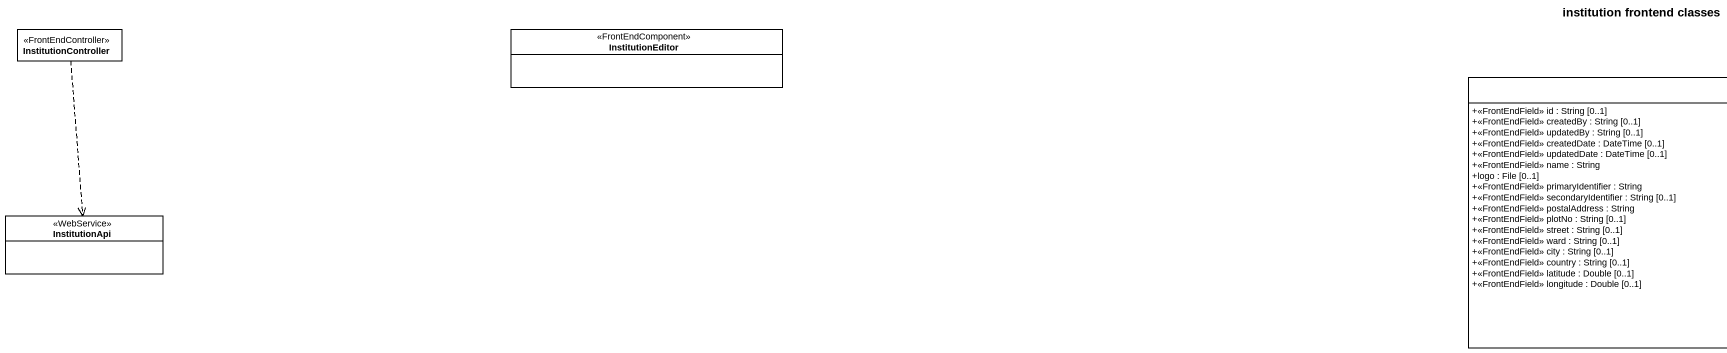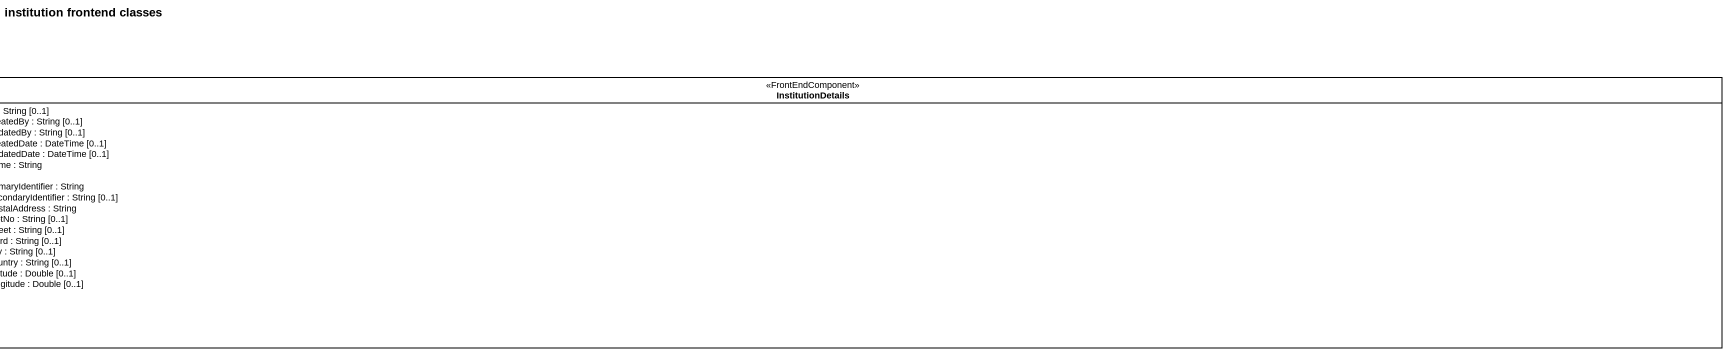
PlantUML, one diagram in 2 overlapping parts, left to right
@startuml
title institution frontend classes
hide circle
hide empty members
skinparam classAttributeIconSize 0
class InstitutionController <<FrontEndController>>
class InstitutionEditor <<FrontEndComponent>>
class InstitutionDetails <<FrontEndComponent>> {
  +<<FrontEndField>> id : String [0..1]
  +<<FrontEndField>> createdBy : String [0..1]
  +<<FrontEndField>> updatedBy : String [0..1]
  +<<FrontEndField>> createdDate : DateTime [0..1]
  +<<FrontEndField>> updatedDate : DateTime [0..1]
  +<<FrontEndField>> name : String
  +logo : File [0..1]
  +<<FrontEndField>> primaryIdentifier : String
  +<<FrontEndField>> secondaryIdentifier : String [0..1]
  +<<FrontEndField>> postalAddress : String
  +<<FrontEndField>> plotNo : String [0..1]
  +<<FrontEndField>> street : String [0..1]
  +<<FrontEndField>> ward : String [0..1]
  +<<FrontEndField>> city : String [0..1]
  +<<FrontEndField>> country : String [0..1]
  +<<FrontEndField>> latitude : Double [0..1]
  +<<FrontEndField>> longitude : Double [0..1]
}
class InstitutionApi <<WebService>>
InstitutionController ..> InstitutionApi
@enduml
